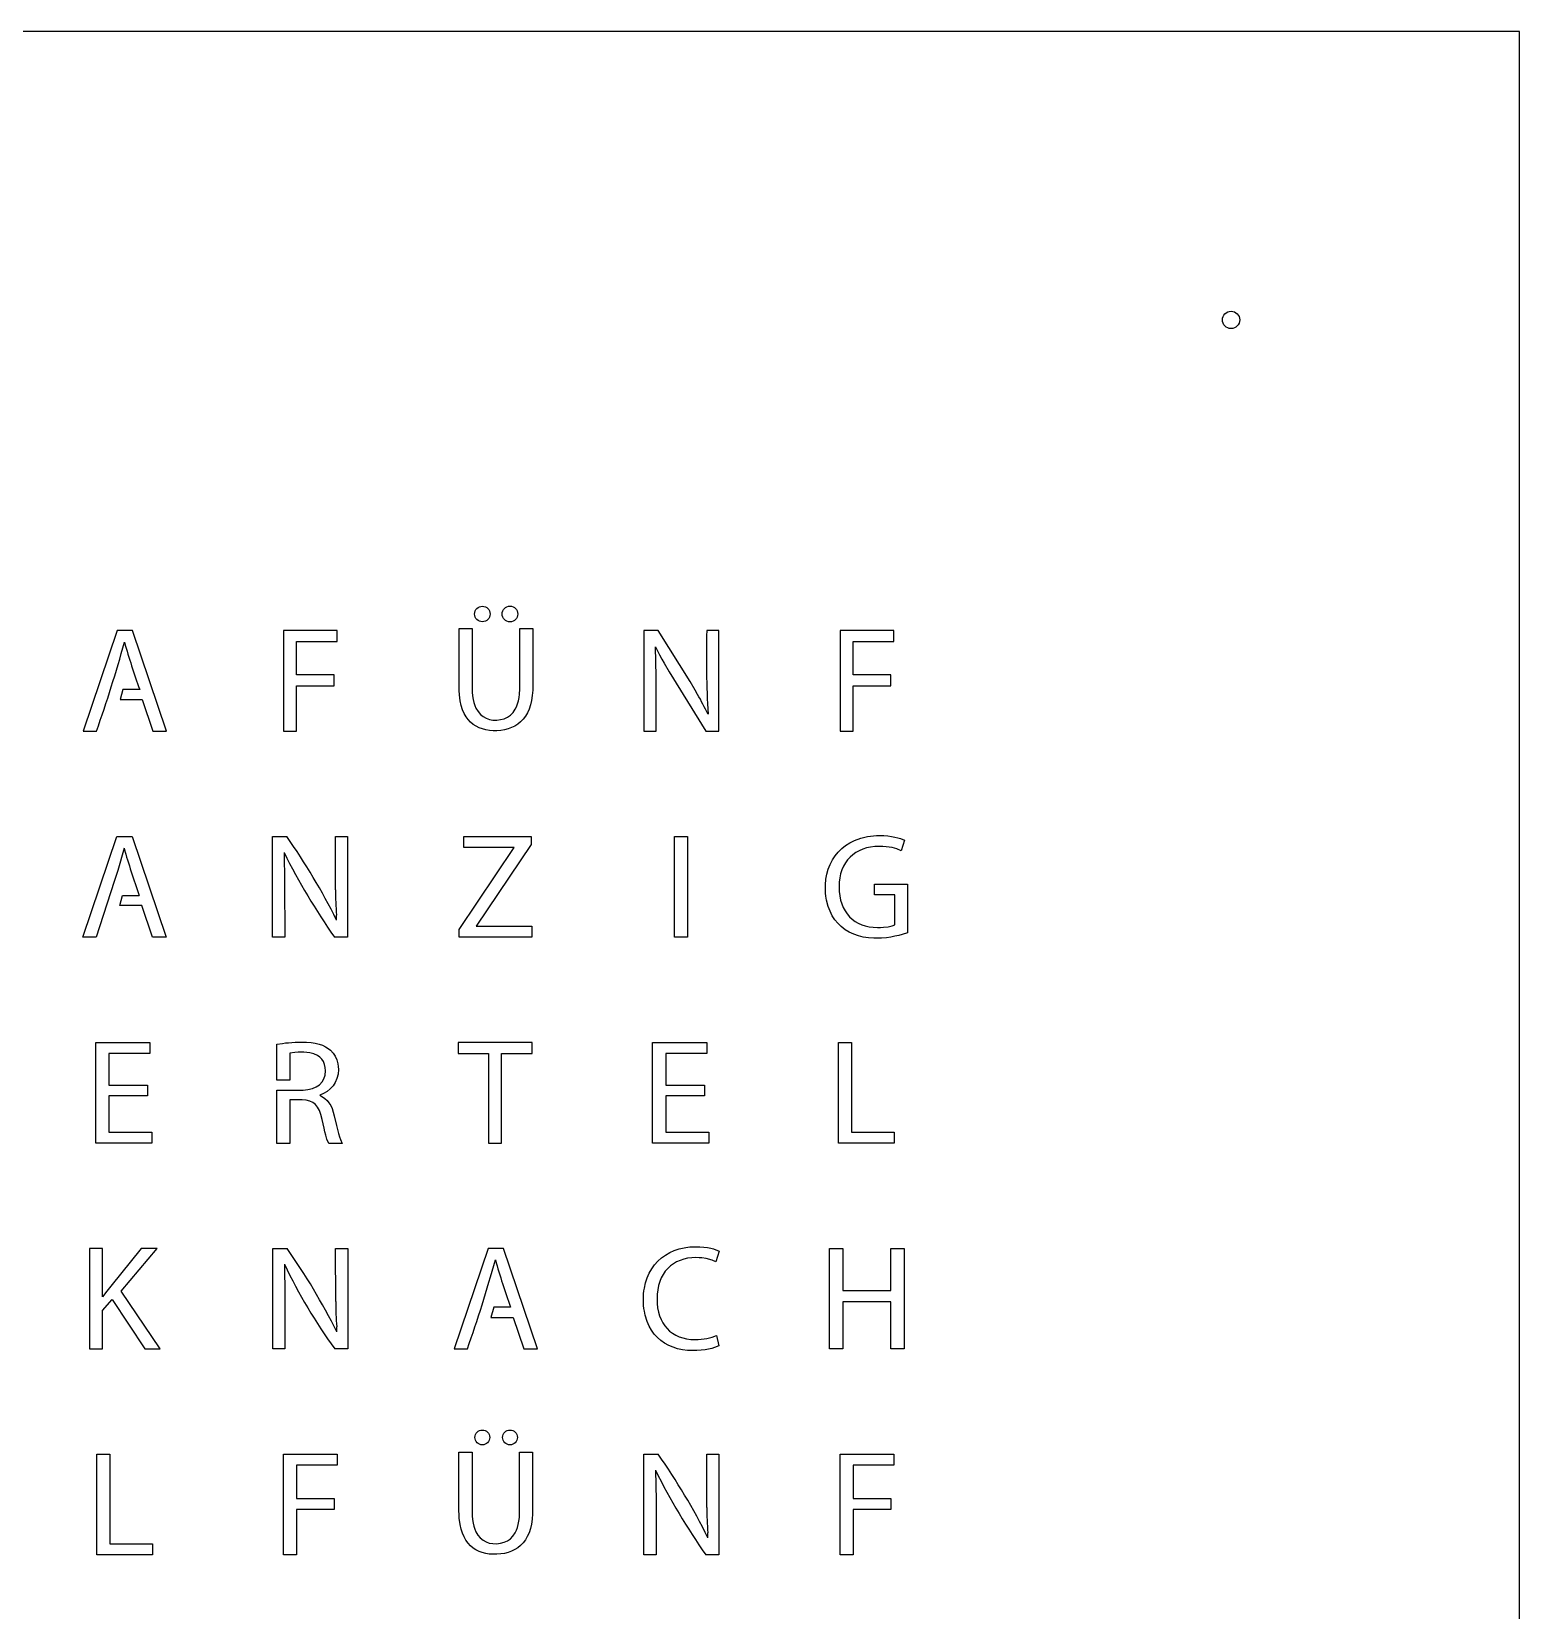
# Model space of a CAD drawing. Extents: x 0 to 230, y 0 to 230.
# Drawn here: x 121.6 to 229.9, y 115 to 229.9 of the extents above; entities that cross this region are included whole.
import ezdxf

# ---------------------------------------------------------------- set-up
doc = ezdxf.new("R2010")
doc.units = 0
doc.layers.add('7', color=7, linetype='CONTINUOUS')

msp = doc.modelspace()

# ---------------------------------------------------------------- linework, layer by layer
at = {"layer": '7'}
for p, q in [((229.9005, 229.9005), (0, 229.9005)), ((229.9005, 0), (229.9005, 229.9005)), ((127.8388, 186.2847), (125.3587, 178.957)), ((128.9603, 186.2847), (127.8388, 186.2847)), ((131.4406, 178.957), (128.9603, 186.2847)), ((143.8595, 186.2847), (139.9453, 186.2847)), ((139.9453, 186.2847), (139.9453, 178.957)), ((143.8595, 185.49091), (143.8595, 186.2847)), ((152.7254, 182.12981), (152.7254, 186.4458)), ((152.7254, 186.4458), (153.67419, 186.4458)), ((153.67419, 186.4458), (153.67419, 182.09711)), ((157.13495, 182.02295), (157.136, 186.4458)), ((157.136, 186.4458), (158.0849, 186.4458)), ((158.0849, 186.4458), (158.0849, 182.16229)), ((167.2146, 186.2847), (166.1795, 186.2847)), ((166.1795, 186.2847), (166.1795, 178.957)), ((169.5331, 182.5773), (167.2146, 186.2847)), ((171.63609, 186.2847), (170.7516, 186.2847)), ((171.63609, 178.957), (171.63609, 186.2847)), ((180.45309, 186.2847), (180.45309, 178.957)), ((184.3676, 186.2847), (180.45309, 186.2847)), ((184.3676, 185.49091), (184.3676, 186.2847)), ((140.894, 183.05569), (140.894, 185.49091)), ((140.894, 185.49091), (143.8595, 185.49091)), ((167.0611, 182.94411), (167.0152, 185.11595)), ((167.0152, 185.11595), (167.17059, 184.8219)), ((181.4021, 183.05569), (181.4021, 185.49091)), ((181.4021, 185.49091), (184.3676, 185.49091)), ((167.17059, 184.8219), (167.3208, 184.519)), ((167.3208, 184.519), (167.48061, 184.21359)), ((167.48061, 184.21359), (167.6488, 183.90649)), ((143.6331, 183.05569), (140.894, 183.05569)), ((143.6331, 182.2731), (143.6331, 183.05569)), ((167.06371, 178.957), (167.0611, 182.94411)), ((167.6488, 183.90649), (168.005, 183.28979)), ((168.005, 183.28979), (170.687, 178.957)), ((184.14101, 183.05569), (181.4021, 183.05569)), ((184.14101, 182.2731), (184.14101, 183.05569)), ((128.2485, 182.00101), (128.04961, 181.2618)), ((129.4781, 182.00101), (128.2485, 182.00101)), ((140.894, 178.957), (140.894, 182.2731)), ((140.894, 182.2731), (143.6331, 182.2731)), ((152.7287, 181.91991), (152.7254, 182.12981)), ((152.74635, 181.62161), (152.7287, 181.91991)), ((152.8047, 181.16229), (152.74635, 181.62161)), ((153.67419, 182.09711), (153.6825, 181.8022)), ((153.6825, 181.8022), (153.70711, 181.5289)), ((157.08591, 181.4075), (157.1178, 181.66789)), ((157.1178, 181.66789), (157.13495, 182.02295)), ((158.0815, 181.95531), (158.0545, 181.5643)), ((158.0849, 182.16229), (158.0815, 181.95531)), ((169.9113, 181.94839), (169.5331, 182.5773)), ((170.0867, 181.6443), (169.9113, 181.94839)), ((181.4021, 178.957), (181.4021, 182.2731)), ((181.4021, 182.2731), (184.14101, 182.2731)), ((128.04961, 181.2618), (129.6613, 181.2618)), ((129.6613, 181.2618), (130.43761, 178.957)), ((152.87849, 180.83121), (152.8047, 181.16229)), ((152.97479, 180.53081), (152.87849, 180.83121)), ((153.0923, 180.2601), (152.97479, 180.53081)), ((153.70711, 181.5289), (153.7473, 181.27679)), ((153.7473, 181.27679), (153.8022, 181.04559)), ((153.8022, 181.04559), (153.8714, 180.83479)), ((153.8714, 180.83479), (153.9539, 180.6443)), ((153.9539, 180.6443), (154.10159, 180.39549)), ((156.6519, 180.33051), (156.8112, 180.5658)), ((156.8112, 180.5658), (156.901, 180.7467)), ((156.901, 180.7467), (156.97701, 180.9472)), ((156.97701, 180.9472), (157.0388, 181.1673)), ((157.0388, 181.1673), (157.08591, 181.4075)), ((157.8232, 180.5714), (157.69971, 180.29829)), ((157.9243, 180.873), (157.8232, 180.5714)), ((158.00169, 181.2038), (157.9243, 180.873)), ((158.0545, 181.5643), (158.00169, 181.2038)), ((153.2301, 180.0183), (153.0923, 180.2601)), ((153.3869, 179.8045), (153.2301, 180.0183)), ((153.5618, 179.618), (153.3869, 179.8045)), ((153.75349, 179.4577), (153.5618, 179.618)), ((153.96111, 179.323), (153.75349, 179.4577)), ((154.1832, 179.2128), (153.96111, 179.323)), ((154.10159, 180.39549), (154.2755, 180.19009)), ((154.2755, 180.19009), (154.4735, 180.0269)), ((154.4735, 180.0269), (154.69321, 179.9048)), ((154.69321, 179.9048), (154.93221, 179.82249)), ((154.93221, 179.82249), (155.1882, 179.77879)), ((155.1882, 179.77879), (155.46609, 179.77271)), ((155.46609, 179.77271), (155.74969, 179.8046)), ((155.74969, 179.8046), (156.0117, 179.8754)), ((156.0117, 179.8754), (156.2505, 179.9861)), ((156.2505, 179.9861), (156.4644, 180.1375)), ((156.4644, 180.1375), (156.6519, 180.33051)), ((156.78571, 179.33949), (156.5515, 179.2247)), ((157.0042, 179.4792), (156.78571, 179.33949)), ((157.2061, 179.6442), (157.0042, 179.4792)), ((157.39, 179.8354), (157.2061, 179.6442)), ((157.5549, 180.05321), (157.39, 179.8354)), ((157.69971, 180.29829), (157.5549, 180.05321)), ((125.3587, 178.957), (126.3291, 178.957)), ((130.43761, 178.957), (131.4406, 178.957)), ((139.9453, 178.957), (140.894, 178.957)), ((154.41901, 179.1264), (154.1832, 179.2128)), ((154.6673, 179.0629), (154.41901, 179.1264)), ((154.9269, 179.02139), (154.6673, 179.0629)), ((155.1967, 179.00101), (154.9269, 179.02139)), ((155.48151, 179.00121), (155.1967, 179.00101)), ((155.76669, 179.02299), (155.48151, 179.00121)), ((156.04089, 179.067), (155.76669, 179.02299)), ((156.3029, 179.13409), (156.04089, 179.067)), ((156.5515, 179.2247), (156.3029, 179.13409)), ((166.1795, 178.957), (167.06371, 178.957)), ((170.687, 178.957), (171.63609, 178.957)), ((180.45309, 178.957), (181.4021, 178.957)), ((125.3319, 163.9659), (127.8121, 171.29359)), ((127.8121, 171.29359), (128.9335, 171.29359)), ((128.9335, 171.29359), (131.4138, 163.9659)), ((139.14549, 163.9659), (139.14549, 171.2937)), ((139.14549, 171.2937), (140.1808, 171.2937)), ((143.72231, 167.41319), (143.71761, 171.2937)), ((143.71761, 171.2937), (144.6017, 171.2937)), ((144.6017, 171.2937), (144.6017, 163.9659)), ((153.06641, 170.50011), (153.06641, 171.2937)), ((153.06641, 171.2937), (157.9727, 171.2937)), ((157.9727, 171.2937), (157.9727, 170.7175)), ((168.3999, 163.9659), (168.3999, 171.2937)), ((168.3999, 171.2937), (169.34869, 171.2937)), ((169.34869, 171.2937), (169.34869, 163.9659)), ((182.2522, 171.25661), (182.4549, 171.29691)), ((182.4549, 171.29691), (182.6635, 171.32851)), ((182.6635, 171.32851), (182.8779, 171.3513)), ((182.8779, 171.3513), (183.09801, 171.3652)), ((183.09801, 171.3652), (183.3237, 171.3698)), ((183.3237, 171.3698), (183.63071, 171.3616)), ((183.63071, 171.3616), (183.9194, 171.33859)), ((183.9194, 171.33859), (184.1875, 171.3033)), ((184.1875, 171.3033), (184.43311, 171.25841)), ((128.34035, 170.45641), (127.8767, 168.8286)), ((152.7211, 164.5206), (156.7433, 170.50011)), ((156.7433, 170.50011), (153.06641, 170.50011)), ((157.9727, 170.7175), (153.961, 164.7597)), ((180.0921, 169.8911), (180.3179, 170.1682)), ((180.3179, 170.1682), (180.5726, 170.42039)), ((180.5726, 170.42039), (180.8555, 170.6463)), ((180.8555, 170.6463), (181.1658, 170.8443)), ((181.1658, 170.8443), (181.5025, 171.013)), ((181.6003, 170.1284), (181.379, 169.9713)), ((181.5025, 171.013), (181.96021, 171.17944)), ((181.8407, 170.26289), (181.6003, 170.1284)), ((182.0994, 170.3743), (181.8407, 170.26289)), ((181.96021, 171.17944), (182.2522, 171.25661)), ((182.3757, 170.46181), (182.0994, 170.3743)), ((182.66879, 170.52499), (182.3757, 170.46181)), ((182.9778, 170.5634), (182.66879, 170.52499)), ((183.30209, 170.57629), (182.9778, 170.5634)), ((183.5657, 170.5703), (183.30209, 170.57629)), ((183.80791, 170.55299), (183.5657, 170.5703)), ((184.0303, 170.52521), (183.80791, 170.55299)), ((184.2348, 170.4879), (184.0303, 170.52521)), ((184.59711, 170.38811), (184.2348, 170.4879)), ((184.43311, 171.25841), (184.65379, 171.2063)), ((184.9088, 170.2608), (184.59711, 170.38811)), ((184.65379, 171.2063), (184.8476, 171.1497)), ((184.8476, 171.1497), (185.146, 171.0327)), ((185.146, 171.0327), (184.9088, 170.2608)), ((139.98116, 170.12506), (140.0271, 167.95309)), ((179.5968, 168.92551), (179.7307, 169.2683)), ((179.7307, 169.2683), (179.8961, 169.5907)), ((179.8961, 169.5907), (180.0921, 169.8911)), ((180.7012, 169.1274), (180.5876, 168.8653)), ((180.838, 169.36951), (180.7012, 169.1274)), ((180.9971, 169.59129), (180.838, 169.36951)), ((181.1777, 169.79201), (180.9971, 169.59129)), ((181.379, 169.9713), (181.1777, 169.79201)), ((127.6267, 168.0136), (126.3023, 163.9659)), ((127.8767, 168.8286), (127.6267, 168.0136)), ((140.0271, 167.95309), (140.0296, 163.9659)), ((179.3918, 167.78951), (179.4265, 168.1846)), ((179.4265, 168.1846), (179.4951, 168.5638)), ((179.4951, 168.5638), (179.5968, 168.92551)), ((180.39301, 167.9657), (180.37959, 167.62981)), ((180.4326, 168.284), (180.39301, 167.9657)), ((180.4978, 168.584), (180.4326, 168.284)), ((180.5876, 168.8653), (180.4978, 168.584)), ((128.0228, 166.27071), (128.22169, 167.0099)), ((128.22169, 167.0099), (129.4512, 167.0099)), ((179.3875, 167.5864), (179.3918, 167.78951)), ((179.392, 167.3743), (179.3875, 167.5864)), ((179.4054, 167.1664), (179.392, 167.3743)), ((179.4274, 166.96291), (179.4054, 167.1664)), ((179.47725, 166.66721), (179.4274, 166.96291)), ((180.37959, 167.62981), (180.3924, 167.2903)), ((180.3924, 167.2903), (180.43021, 166.96899)), ((180.43021, 166.96899), (180.4924, 166.6666)), ((182.96761, 167.0537), (182.96761, 167.81461)), ((182.96761, 167.81461), (185.3618, 167.81461)), ((184.4344, 167.0537), (182.96761, 167.0537)), ((184.4344, 164.86819), (184.4344, 167.0537)), ((185.3618, 167.81461), (185.3618, 164.2921)), ((129.63451, 166.27071), (128.0228, 166.27071)), ((130.4109, 163.9659), (129.63451, 166.27071)), ((143.80945, 165.21085), (143.7963, 165.5797)), ((179.59779, 166.1991), (179.47725, 166.66721)), ((179.7292, 165.85159), (179.59779, 166.1991)), ((179.8891, 165.5303), (179.7292, 165.85159)), ((180.0755, 165.2375), (179.8891, 165.5303)), ((180.4924, 166.6666), (180.57809, 166.3835)), ((180.57809, 166.3835), (180.6868, 166.12019)), ((180.6868, 166.12019), (180.8176, 165.8772)), ((180.8176, 165.8772), (180.9698, 165.655)), ((180.9698, 165.655), (181.1427, 165.4541)), ((152.7211, 163.9659), (152.7211, 164.5206)), ((153.961, 164.7597), (158.0266, 164.7597)), ((158.0266, 164.7597), (158.0266, 163.9659)), ((180.2869, 164.9758), (180.0755, 165.2375)), ((180.53709, 164.7336), (180.2869, 164.9758)), ((180.8222, 164.5137), (180.53709, 164.7336)), ((181.1254, 164.3295), (180.8222, 164.5137)), ((181.1427, 165.4541), (181.33549, 165.2749)), ((181.33549, 165.2749), (181.5477, 165.1181)), ((181.5477, 165.1181), (181.77831, 164.9841)), ((181.77831, 164.9841), (182.0267, 164.87331)), ((182.0267, 164.87331), (182.2921, 164.78619)), ((182.2921, 164.78619), (182.5739, 164.7234)), ((182.5739, 164.7234), (182.87131, 164.68539)), ((182.87131, 164.68539), (183.1835, 164.67261)), ((183.1835, 164.67261), (183.40491, 164.67661)), ((183.40491, 164.67661), (183.608, 164.6879)), ((183.608, 164.6879), (183.9586, 164.72971)), ((183.9586, 164.72971), (184.23441, 164.7919)), ((184.23441, 164.7919), (184.4344, 164.86819)), ((126.3023, 163.9659), (125.3319, 163.9659)), ((131.4138, 163.9659), (130.4109, 163.9659)), ((140.0296, 163.9659), (139.14549, 163.9659)), ((144.6017, 163.9659), (143.6528, 163.9659)), ((158.0266, 163.9659), (152.7211, 163.9659)), ((169.34869, 163.9659), (168.3999, 163.9659)), ((181.4469, 164.1794), (181.1254, 164.3295)), ((181.78661, 164.06219), (181.4469, 164.1794)), ((182.1445, 163.9763), (181.78661, 164.06219)), ((182.52049, 163.9205), (182.1445, 163.9763)), ((182.91479, 163.8932), (182.52049, 163.9205)), ((183.1187, 163.88989), (182.91479, 163.8932)), ((183.4796, 163.9005), (183.1187, 163.88989)), ((183.82401, 163.92979), (183.4796, 163.9005)), ((184.1488, 163.97411), (183.82401, 163.92979)), ((184.4505, 164.0298), (184.1488, 163.97411)), ((184.726, 164.0932), (184.4505, 164.0298)), ((184.97189, 164.16051), (184.726, 164.0932)), ((185.3618, 164.2921), (184.97189, 164.16051)), ((126.275, 148.97501), (126.275, 156.3026)), ((126.275, 156.3026), (130.21091, 156.3026)), ((130.21091, 155.50909), (127.224, 155.50909)), ((127.224, 155.50909), (127.224, 153.1933)), ((130.21091, 156.3026), (130.21091, 155.50909)), ((139.4695, 156.17751), (139.8616, 156.23801)), ((139.4695, 153.5574), (139.4695, 156.17751)), ((139.8616, 156.23801), (140.08009, 156.2639)), ((140.08009, 156.2639), (140.3094, 156.2863)), ((140.3094, 156.2863), (140.5462, 156.3046)), ((140.7623, 155.5688), (140.4077, 155.5144)), ((140.4077, 155.5144), (140.4077, 153.5574)), ((140.5462, 156.3046), (140.78751, 156.3183)), ((141.0219, 155.58479), (140.7623, 155.5688)), ((140.78751, 156.3183), (141.03, 156.3269)), ((141.42615, 155.58815), (141.0219, 155.58479)), ((141.03, 156.3269), (141.27049, 156.3298)), ((141.27049, 156.3298), (141.63071, 156.3206)), ((141.8577, 155.5462), (141.42615, 155.58815)), ((141.63071, 156.3206), (141.96001, 156.293)), ((142.1624, 155.4659), (141.8577, 155.5462)), ((141.96001, 156.293), (142.25999, 156.2467)), ((142.427, 155.34331), (142.1624, 155.4659)), ((142.25999, 156.2467), (142.5322, 156.1817)), ((142.5966, 155.22279), (142.427, 155.34331)), ((142.5322, 156.1817), (142.77811, 156.09779)), ((142.7394, 155.07719), (142.5966, 155.22279)), ((142.77811, 156.09779), (142.99921, 155.995)), ((142.99921, 155.995), (143.1971, 155.87309)), ((143.1971, 155.87309), (143.3732, 155.7319)), ((143.3732, 155.7319), (143.5582, 155.5307)), ((143.5582, 155.5307), (143.71049, 155.29671)), ((143.71049, 155.29671), (143.82719, 155.0338)), ((158.039, 156.3026), (152.65781, 156.3026)), ((152.65781, 156.3026), (152.65781, 155.498)), ((152.65781, 155.498), (154.86839, 155.498)), ((154.86839, 155.498), (154.86839, 148.97501)), ((155.8175, 148.97501), (155.8175, 155.498)), ((155.8175, 155.498), (158.039, 155.498)), ((158.039, 155.498), (158.039, 156.3026)), ((166.812, 156.3026), (170.748, 156.3026)), ((166.812, 148.97501), (166.812, 156.3026)), ((170.748, 155.50909), (167.7612, 155.50909)), ((167.7612, 155.50909), (167.7612, 153.1933)), ((170.748, 156.3026), (170.748, 155.50909)), ((180.3459, 148.97501), (180.3459, 156.3026)), ((180.3459, 156.3026), (181.29469, 156.3026)), ((181.29469, 156.3026), (181.29469, 149.7686)), ((142.85361, 154.9059), (142.7394, 155.07719)), ((142.9375, 154.70821), (142.85361, 154.9059)), ((142.98911, 154.4836), (142.9375, 154.70821)), ((142.9774, 153.9315), (143.0067, 154.23151)), ((143.0067, 154.23151), (142.98911, 154.4836)), ((143.82719, 155.0338), (143.9055, 154.7458)), ((143.9055, 154.7458), (143.93469, 154.5417)), ((143.9447, 154.32941), (143.9173, 153.9856)), ((143.93469, 154.5417), (143.9447, 154.32941)), ((127.224, 153.1933), (130.0387, 153.1933)), ((130.0387, 153.1933), (130.0387, 152.41051)), ((140.4077, 153.5574), (139.4695, 153.5574)), ((141.72591, 152.8654), (142.04671, 152.9397)), ((142.04671, 152.9397), (142.3269, 153.0596)), ((142.3269, 153.0596), (142.5632, 153.22189)), ((142.5632, 153.22189), (142.7525, 153.4234)), ((142.7525, 153.4234), (142.8916, 153.661)), ((142.8916, 153.661), (142.9774, 153.9315)), ((143.3477, 152.92101), (143.11681, 152.7364)), ((143.54849, 153.13901), (143.3477, 152.92101)), ((143.7139, 153.3896), (143.54849, 153.13901)), ((143.83859, 153.6721), (143.7139, 153.3896)), ((143.9173, 153.9856), (143.83859, 153.6721)), ((167.7612, 153.1933), (170.57561, 153.1933)), ((170.57561, 153.1933), (170.57561, 152.41051)), ((130.0387, 152.41051), (127.224, 152.41051)), ((127.224, 152.41051), (127.224, 149.7686)), ((139.4695, 152.8399), (141.36749, 152.8399)), ((139.4695, 148.9478), (139.4695, 152.8399)), ((141.29201, 152.12241), (140.4077, 152.12241)), ((140.4077, 152.12241), (140.4077, 148.9478)), ((141.59081, 152.0934), (141.29201, 152.12241)), ((141.36749, 152.8399), (141.72591, 152.8654)), ((141.8502, 152.02831), (141.59081, 152.0934)), ((142.0735, 151.9241), (141.8502, 152.02831)), ((142.26379, 151.7773), (142.0735, 151.9241)), ((142.4243, 151.58459), (142.26379, 151.7773)), ((142.86121, 152.58591), (142.58611, 152.45404)), ((142.58611, 152.45404), (142.7823, 152.3492)), ((142.7823, 152.3492), (142.95889, 152.2312)), ((143.11681, 152.7364), (142.86121, 152.58591)), ((142.95889, 152.2312), (143.11659, 152.08459)), ((143.11659, 152.08459), (143.256, 151.91051)), ((143.256, 151.91051), (143.3777, 151.70979)), ((170.57561, 152.41051), (167.7612, 152.41051)), ((167.7612, 152.41051), (167.7612, 149.7686)), ((142.5582, 151.3427), (142.4243, 151.58459)), ((142.66859, 151.04829), (142.5582, 151.3427)), ((142.75861, 150.6982), (142.66859, 151.04829)), ((142.8979, 150.07001), (142.75861, 150.6982)), ((143.3777, 151.70979), (143.4823, 151.4837)), ((143.4823, 151.4837), (143.5706, 151.23309)), ((143.5706, 151.23309), (143.64301, 150.95911)), ((143.64301, 150.95911), (143.80949, 150.25349)), ((127.224, 149.7686), (130.3726, 149.7686)), ((130.3726, 149.7686), (130.3726, 148.97501)), ((142.96271, 149.80029), (142.8979, 150.07001)), ((143.024, 149.562), (142.96271, 149.80029)), ((143.10899, 149.27045), (143.024, 149.562)), ((143.80949, 150.25349), (143.9557, 149.67619)), ((143.9557, 149.67619), (144.02251, 149.4389)), ((144.02251, 149.4389), (144.08569, 149.23759)), ((167.7612, 149.7686), (170.9097, 149.7686)), ((170.9097, 149.7686), (170.9097, 148.97501)), ((181.29469, 149.7686), (184.40041, 149.7686)), ((184.40041, 149.7686), (184.40041, 148.97501)), ((130.3726, 148.97501), (126.275, 148.97501)), ((140.4077, 148.9478), (139.4695, 148.9478)), ((143.23309, 148.9478), (143.10899, 149.27045)), ((144.2037, 148.9478), (143.23309, 148.9478)), ((144.08569, 149.23759), (144.2037, 148.9478)), ((154.86839, 148.97501), (155.8175, 148.97501)), ((170.9097, 148.97501), (166.812, 148.97501)), ((184.40041, 148.97501), (180.3459, 148.97501)), ((169.222, 141.37579), (169.5202, 141.41341)), ((169.5202, 141.41341), (169.7251, 141.4268)), ((169.7251, 141.4268), (169.9342, 141.4313)), ((169.9342, 141.4313), (170.2552, 141.42261)), ((170.2552, 141.42261), (170.5466, 141.3987)), ((170.5466, 141.3987), (170.8082, 141.3625)), ((126.7631, 141.3116), (125.8249, 141.3116)), ((125.8249, 141.3116), (125.8249, 133.9839)), ((126.7631, 137.77831), (126.7631, 141.3116)), ((129.58839, 141.3116), (127.367, 138.5609)), ((128.1218, 138.20239), (130.7531, 141.3116)), ((130.7531, 141.3116), (129.58839, 141.3116)), ((139.1656, 133.9839), (139.1656, 141.3116)), ((139.1656, 141.3116), (140.201, 141.3116)), ((143.74249, 137.4313), (143.73779, 141.3116)), ((143.73779, 141.3116), (144.6225, 141.3116)), ((144.6225, 141.3116), (144.6225, 133.9839)), ((154.83569, 141.31149), (152.3555, 133.9839)), ((155.95711, 141.31149), (154.83569, 141.31149)), ((158.43739, 133.9839), (155.95711, 141.31149)), ((166.9545, 140.1053), (167.1913, 140.37131)), ((167.1913, 140.37131), (167.4545, 140.6104)), ((167.4545, 140.6104), (167.7429, 140.8213)), ((167.7429, 140.8213), (168.0553, 141.0029)), ((168.0553, 141.0029), (168.3904, 141.1541)), ((168.5537, 140.3242), (168.3204, 140.18871)), ((168.3904, 141.1541), (168.7471, 141.27361)), ((168.8045, 140.436), (168.5537, 140.3242)), ((168.7471, 141.27361), (169.222, 141.37579)), ((169.07201, 140.52361), (168.8045, 140.436)), ((169.35539, 140.5867), (169.07201, 140.52361)), ((169.65379, 140.6248), (169.35539, 140.5867)), ((169.9664, 140.6376), (169.65379, 140.6248)), ((170.1882, 140.6317), (169.9664, 140.6376)), ((170.40021, 140.6145), (170.1882, 140.6317)), ((170.6965, 140.56895), (170.40021, 140.6145)), ((171.13429, 140.4543), (170.6965, 140.56895)), ((170.8082, 141.3625), (171.0397, 141.31709)), ((171.0397, 141.31709), (171.2408, 141.26559)), ((171.42239, 140.3333), (171.13429, 140.4543)), ((171.2408, 141.26559), (171.65981, 141.1051)), ((171.65981, 141.1051), (171.42239, 140.3333)), ((179.6949, 133.9839), (179.6949, 141.3116)), ((179.6949, 141.3116), (180.64391, 141.3116)), ((180.64391, 141.3116), (180.64391, 138.2459)), ((184.15939, 138.2459), (184.15939, 141.3116)), ((184.15939, 141.3116), (185.10831, 141.3116)), ((185.10831, 141.3116), (185.10831, 133.9839)), ((166.2957, 138.7937), (166.4147, 139.1564)), ((166.4147, 139.1564), (166.5649, 139.4966)), ((166.5649, 139.4966), (166.7453, 139.81329)), ((166.7453, 139.81329), (166.9545, 140.1053)), ((167.4451, 139.1689), (167.334, 138.89931)), ((167.57851, 139.41721), (167.4451, 139.1689)), ((167.7336, 139.64371), (167.57851, 139.41721)), ((167.9095, 139.84801), (167.7336, 139.64371)), ((168.10539, 140.0298), (167.9095, 139.84801)), ((168.3204, 140.18871), (168.10539, 140.0298)), ((127.0854, 138.186), (126.7631, 137.77831)), ((127.367, 138.5609), (127.0854, 138.186)), ((130.95799, 133.9839), (128.1218, 138.20239)), ((140.0378, 138.7364), (140.05, 133.9839)), ((166.14301, 137.7964), (166.1564, 138.0056)), ((166.1564, 138.0056), (166.1785, 138.2101)), ((166.1785, 138.2101), (166.20911, 138.4097)), ((166.20911, 138.4097), (166.2957, 138.7937)), ((167.1436, 137.96629), (167.13049, 137.6152)), ((167.1824, 138.29761), (167.1436, 137.96629)), ((167.2462, 138.6087), (167.1824, 138.29761)), ((167.334, 138.89931), (167.2462, 138.6087)), ((180.64391, 138.2459), (184.15939, 138.2459)), ((126.7631, 136.778), (127.4642, 137.5826)), ((127.4642, 137.5826), (129.8474, 133.9839)), ((155.2453, 137.02789), (155.0464, 136.2887)), ((156.4749, 137.02789), (155.2453, 137.02789)), ((166.1385, 137.5826), (166.14301, 137.7964)), ((166.1429, 137.3595), (166.1385, 137.5826)), ((166.1562, 137.1431), (166.1429, 137.3595)), ((166.17799, 136.9332), (166.1562, 137.1431)), ((166.2083, 136.7299), (166.17799, 136.9332)), ((167.13049, 137.6152), (167.1424, 137.2847)), ((167.1424, 137.2847), (167.1779, 136.9705)), ((167.1779, 136.9705), (167.2366, 136.6731)), ((184.15939, 137.4196), (180.64391, 137.4196)), ((180.64391, 137.4196), (180.64391, 133.9839)), ((184.15939, 133.9839), (184.15939, 137.4196)), ((126.7631, 133.9839), (126.7631, 136.778)), ((155.0464, 136.2887), (156.6581, 136.2887)), ((156.6581, 136.2887), (157.43449, 133.9839)), ((166.27005, 136.4382), (166.2083, 136.7299)), ((166.4097, 135.9834), (166.27005, 136.4382)), ((166.55611, 135.6507), (166.4097, 135.9834)), ((166.731, 135.3455), (166.55611, 135.6507)), ((167.2366, 136.6731), (167.31799, 136.39349)), ((167.31799, 136.39349), (167.42171, 136.1322)), ((167.42171, 136.1322), (167.5473, 135.88989)), ((167.5473, 135.88989), (167.6944, 135.6674)), ((167.6944, 135.6674), (167.8625, 135.4653)), ((143.8295, 135.22891), (143.8161, 135.59779)), ((166.9328, 135.0679), (166.731, 135.3455)), ((167.1601, 134.81841), (166.9328, 135.0679)), ((167.4115, 134.59711), (167.1601, 134.81841)), ((167.6853, 134.4045), (167.4115, 134.59711)), ((167.8625, 135.4653), (168.05119, 135.28439)), ((168.05119, 135.28439), (168.25999, 135.12531)), ((168.25999, 135.12531), (168.4886, 134.9888)), ((168.4886, 134.9888), (168.7365, 134.8756)), ((168.7365, 134.8756), (169.0033, 134.7863)), ((169.0033, 134.7863), (169.2885, 134.7216)), ((169.2885, 134.7216), (169.5918, 134.6823)), ((169.5918, 134.6823), (169.9126, 134.66901)), ((169.9126, 134.66901), (170.13071, 134.6745)), ((170.13071, 134.6745), (170.34621, 134.6906)), ((170.34621, 134.6906), (170.55701, 134.7166)), ((170.55701, 134.7166), (170.7606, 134.75191)), ((170.7606, 134.75191), (171.13651, 134.84779)), ((171.13651, 134.84779), (171.4548, 134.9734)), ((171.4548, 134.9734), (171.638, 134.2122)), ((125.8249, 133.9839), (126.7631, 133.9839)), ((129.8474, 133.9839), (130.95799, 133.9839)), ((140.05, 133.9839), (139.1656, 133.9839)), ((144.6225, 133.9839), (143.6732, 133.9839)), ((152.3555, 133.9839), (153.3259, 133.9839)), ((157.43449, 133.9839), (158.43739, 133.9839)), ((167.98019, 134.2406), (167.6853, 134.4045)), ((168.29469, 134.1059), (167.98019, 134.2406)), ((168.6272, 134.0007), (168.29469, 134.1059)), ((168.9763, 133.92509), (168.6272, 134.0007)), ((169.3405, 133.87959), (168.9763, 133.92509)), ((169.71831, 133.8644), (169.3405, 133.87959)), ((170.04111, 133.87219), (169.71831, 133.8644)), ((170.3445, 133.8943), (170.04111, 133.87219)), ((170.6264, 133.9286), (170.3445, 133.8943)), ((170.8846, 133.9731), (170.6264, 133.9286)), ((171.117, 134.0257), (170.8846, 133.9731)), ((171.3215, 134.0845), (171.117, 134.0257)), ((171.638, 134.2122), (171.3215, 134.0845)), ((180.64391, 133.9839), (179.6949, 133.9839)), ((185.10831, 133.9839), (184.15939, 133.9839)), ((152.7177, 122.1658), (152.7177, 126.4819)), ((152.7177, 126.4819), (153.6664, 126.4819)), ((153.6664, 126.4819), (153.6664, 122.1331)), ((157.12715, 122.05901), (157.1282, 126.4819)), ((157.1282, 126.4819), (158.0771, 126.4819)), ((158.0771, 126.4819), (158.0771, 122.1982)), ((126.357, 118.9929), (126.357, 126.3208)), ((126.357, 126.3208), (127.306, 126.3208)), ((127.306, 126.3208), (127.306, 119.7868)), ((139.9335, 118.9929), (139.9335, 126.3208)), ((139.9335, 126.3208), (143.8481, 126.3208)), ((143.8481, 125.5271), (140.8828, 125.5271)), ((140.8828, 125.5271), (140.8828, 123.0917)), ((143.8481, 126.3208), (143.8481, 125.5271)), ((166.1758, 118.9929), (166.1758, 126.3208)), ((166.1758, 126.3208), (167.21091, 126.3208)), ((170.7525, 122.4402), (170.7478, 126.3208)), ((170.7478, 126.3208), (171.6321, 126.3208)), ((171.6321, 126.3208), (171.6321, 118.9929)), ((180.45309, 126.3208), (184.3676, 126.3208)), ((180.45309, 118.9929), (180.45309, 126.3208)), ((184.3676, 125.5271), (181.4021, 125.5271)), ((181.4021, 125.5271), (181.4021, 123.0917)), ((184.3676, 126.3208), (184.3676, 125.5271)), ((167.01129, 125.152), (167.0574, 122.9802)), ((140.8828, 123.0917), (143.6217, 123.0917)), ((143.6217, 123.0917), (143.6217, 122.3091)), ((181.4021, 123.0917), (184.14101, 123.0917)), ((184.14101, 123.0917), (184.14101, 122.3091)), ((143.6217, 122.3091), (140.8828, 122.3091)), ((140.8828, 122.3091), (140.8828, 118.9929)), ((152.7209, 121.956), (152.7177, 122.1658)), ((152.7386, 121.6577), (152.7209, 121.956)), ((153.6664, 122.1331), (153.6747, 121.8383)), ((157.11, 121.704), (157.12715, 122.05901)), ((158.0737, 121.9911), (158.04671, 121.6002)), ((158.0771, 122.1982), (158.0737, 121.9911)), ((167.0574, 122.9802), (167.05991, 118.9929)), ((184.14101, 122.3091), (181.4021, 122.3091)), ((181.4021, 122.3091), (181.4021, 118.9929)), ((152.79691, 121.1984), (152.7386, 121.6577)), ((152.8707, 120.8674), (152.79691, 121.1984)), ((152.967, 120.5669), (152.8707, 120.8674)), ((153.6747, 121.8383), (153.6993, 121.5649)), ((153.6993, 121.5649), (153.7395, 121.3128)), ((153.7395, 121.3128), (153.7944, 121.0816)), ((153.7944, 121.0816), (153.8636, 120.8709)), ((153.8636, 120.8709), (153.9462, 120.6803)), ((156.8035, 120.6019), (156.8932, 120.7828)), ((156.8932, 120.7828), (156.96919, 120.9832)), ((156.96919, 120.9832), (157.03101, 121.2034)), ((157.03101, 121.2034), (157.07809, 121.4435)), ((157.07809, 121.4435), (157.11, 121.704)), ((157.9165, 120.9089), (157.8154, 120.6073)), ((157.9939, 121.2397), (157.9165, 120.9089)), ((158.04671, 121.6002), (157.9939, 121.2397)), ((127.306, 119.7868), (130.4115, 119.7868)), ((130.4115, 119.7868), (130.4115, 118.9929)), ((153.0845, 120.2962), (152.967, 120.5669)), ((153.22231, 120.0544), (153.0845, 120.2962)), ((153.3791, 119.8407), (153.22231, 120.0544)), ((153.554, 119.6541), (153.3791, 119.8407)), ((153.7457, 119.4939), (153.554, 119.6541)), ((153.9462, 120.6803), (154.0938, 120.4315)), ((154.0938, 120.4315), (154.26781, 120.2261)), ((154.26781, 120.2261), (154.46581, 120.0629)), ((154.46581, 120.0629), (154.6855, 119.9407)), ((154.6855, 119.9407), (154.9245, 119.8584)), ((154.9245, 119.8584), (155.1805, 119.8148)), ((155.1805, 119.8148), (155.4584, 119.8086)), ((155.4584, 119.8086), (155.742, 119.8405)), ((155.742, 119.8405), (156.004, 119.9114)), ((156.004, 119.9114), (156.2428, 120.0221)), ((156.2428, 120.0221), (156.4567, 120.1735)), ((156.4567, 120.1735), (156.6442, 120.3665)), ((156.6442, 120.3665), (156.8035, 120.6019)), ((157.1982, 119.6803), (156.9964, 119.5152)), ((157.3822, 119.8714), (157.1982, 119.6803)), ((157.5471, 120.0892), (157.3822, 119.8714)), ((157.69189, 120.3343), (157.5471, 120.0892)), ((157.8154, 120.6073), (157.69189, 120.3343)), ((170.8396, 120.2379), (170.82629, 120.6069)), ((130.4115, 118.9929), (126.357, 118.9929)), ((140.8828, 118.9929), (139.9335, 118.9929)), ((153.9532, 119.3591), (153.7457, 119.4939)), ((154.1754, 119.249), (153.9532, 119.3591)), ((154.4111, 119.1626), (154.1754, 119.249)), ((154.65939, 119.099), (154.4111, 119.1626)), ((154.91901, 119.0575), (154.65939, 119.099)), ((155.1888, 119.0372), (154.91901, 119.0575)), ((155.4736, 119.0374), (155.1888, 119.0372)), ((155.7589, 119.0591), (155.4736, 119.0374)), ((156.033, 119.1032), (155.7589, 119.0591)), ((156.295, 119.1702), (156.033, 119.1032)), ((156.54359, 119.2608), (156.295, 119.1702)), ((156.7778, 119.3756), (156.54359, 119.2608)), ((156.9964, 119.5152), (156.7778, 119.3756)), ((167.05991, 118.9929), (166.1758, 118.9929)), ((171.6321, 118.9929), (170.683, 118.9929)), ((181.4021, 118.9929), (180.45309, 118.9929))]:
    msp.add_line(p, q, dxfattribs=at)
for centre, radius in [((208.91292, 208.91187), 0.63), ((154.41843, 187.49614), 0.565), ((156.42996, 187.49612), 0.57), ((154.418, 127.54439), 0.54), ((156.42963, 127.54443), 0.54)]:
    msp.add_circle(centre, radius, dxfattribs=at)
for centre, radius, start, end in [((239.59224, 184.28174), 68.8698, 178.33342, 183.3963), ((36.31766, 210.78632), 95.47338, 340.5257, 344.60916), ((177.94246, 199.5251), 51.53531, 195.85265, 199.87935), ((146.24495, 168.21783), 27.36237, 25.9745, 29.38601), ((101.49818, 144.09425), 47.28799, 26.52274, 35.11273), ((172.91284, 182.92065), 46.28244, 195.62311, 200.10703), ((184.73412, 192.6295), 50.09269, 206.69595, 214.90457), ((174.00618, 167.7173), 30.2854, 180.57533, 184.04741), ((101.71808, 114.23202), 47.05573, 26.501, 35.1332), ((63.32685, 165.80989), 95.46059, 340.52509, 344.60913), ((204.87383, 154.53046), 51.46645, 195.84949, 199.88158), ((166.24229, 139.81917), 26.22686, 179.28072, 182.3661), ((176.76917, 157.77687), 40.76086, 205.62538, 215.71268), ((174.1579, 137.73465), 30.41692, 180.57141, 184.02847), ((128.64427, 99.19054), 47.15333, 26.51038, 35.12502), ((211.92415, 147.75269), 50.27878, 206.71208, 214.89024), ((201.18753, 122.74658), 30.43657, 180.57677, 184.0312)]:
    msp.add_arc(centre, radius, start, end, dxfattribs=at)

doc.saveas('drawing.dxf')
